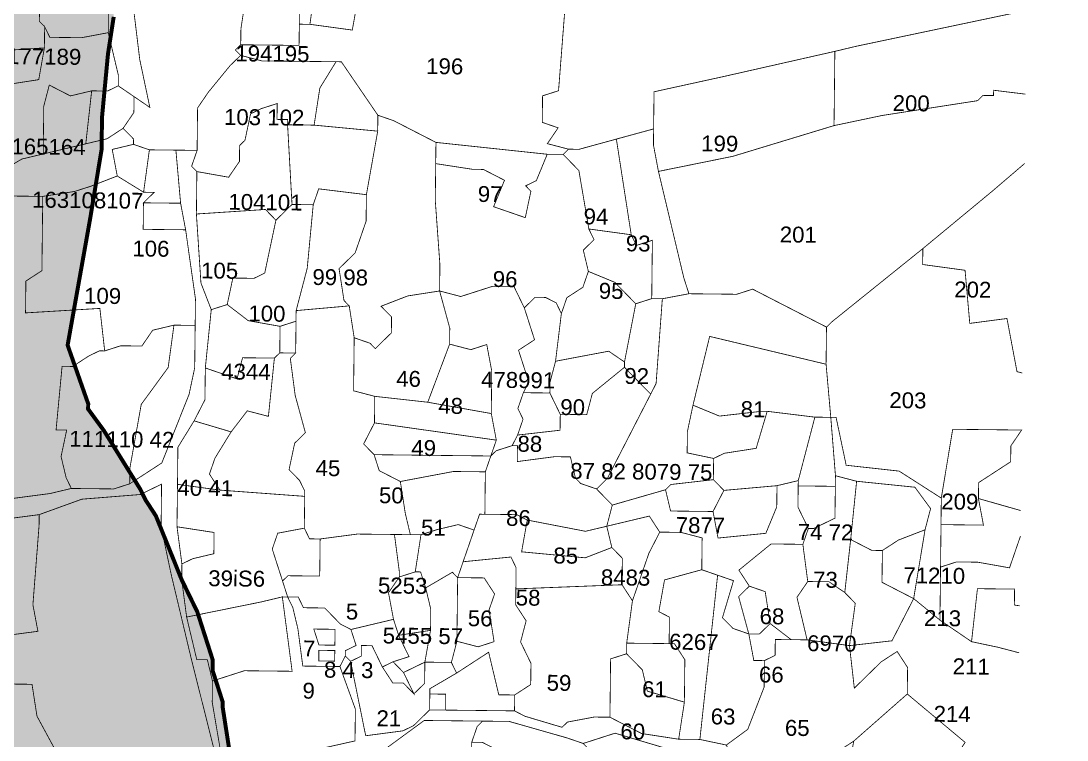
# Model space of a CAD drawing. Header units: metres. Extents: x 267733 to 276043, y 2074500 to 2088484.
# Drawn here: x 275245 to 276034, y 2076730 to 2077273 of the extents above; entities that cross this region are included whole.
import ezdxf

# ---------------------------------------------------------------- set-up
doc = ezdxf.new("R2010")
doc.units = ezdxf.units.M
for name, color, linetype in [('500M CRZ LINE', 11, 'Continuous'), ('NDZ-500M FROM CRZ', 2, 'Continuous'), ('SURVEY NO.', 7, 'Continuous'), ('SURVEY PLOT BOUNDARY', 35, 'Continuous')]:
    doc.layers.add(name, color=color, linetype=linetype)
doc.styles.add('PDF Arial', font='arial.ttf')

# ---------------------------------------------------------------- blocks, each defined once
blk = doc.blocks.new('TYJ')
at = {"layer": 'NDZ-500M FROM CRZ', "lineweight": 50}
h = blk.add_hatch(dxfattribs=at)
h.set_pattern_fill('CROSS', color=256, scale=3.00031, angle=-0.63627)
h.set_pattern_definition([(359.36373, (256563.63, 2073903.15), (19.262363, 18.839227), [9.525985, -28.577955]), (89.36373, (256568.34, 2073898.334), (-18.839227, 19.262363), [9.525985, -28.577955])])
h.paths.add_polyline_path([(276033.62, 2080048.64), (275917.67, 2080053.92), (275861.67, 2080054.55), (275849.72, 2080058.68), (275837.72, 2080058.81), (275813.76, 2080063.08), (275809.76, 2080063.12), (275785.85, 2080071.39), (275773.9, 2080075.53), (275761.94, 2080079.66), (275750.03, 2080087.79), (275742.08, 2080091.88), (275738.08, 2080091.93), (275686.3, 2080112.51), (275674.35, 2080116.64), (275662.39, 2080120.78), (275602.75, 2080153.45), (275594.79, 2080157.53), (275582.88, 2080165.67), (275578.93, 2080169.71), (275539.2, 2080194.16), (275530.97, 2080174.25), (275530.93, 2080170.25), (275526.84, 2080162.29), (275514.57, 2080138.42), (275514.49, 2080130.42), (275510.44, 2080126.46), (275510.04, 2080090.46), (275505.69, 2080058.5), (275505.37, 2080030.5), (275500.98, 2079994.54), (275500.66, 2079966.53), (275496.53, 2079954.58), (275496.31, 2079934.57), (275492.26, 2079930.62), (275492.09, 2079914.61), (275488, 2079906.66), (275487.91, 2079898.66), (275483.82, 2079890.7), (275479.69, 2079878.74), (275479.6, 2079870.74), (275475.47, 2079858.79), (275471.29, 2079842.83), (275467.2, 2079834.87), (275467.11, 2079826.87), (275458.98, 2079814.96), (275454.89, 2079807), (275454.67, 2079787), (275450.53, 2079775.04), (275446.36, 2079759.08), (275446.22, 2079747.08), (275442.13, 2079739.13), (275442.09, 2079735.13), (275438.04, 2079731.17), (275438, 2079727.17), (275433.96, 2079723.21), (275429.87, 2079715.26), (275429.78, 2079707.25), (275425.78, 2079707.3), (275421.65, 2079695.34), (275417.56, 2079687.39), (275409.47, 2079679.47), (275409.42, 2079675.47), (275405.38, 2079671.52), (275397.29, 2079663.6), (275389.16, 2079651.69), (275385.07, 2079643.74), (275376.98, 2079635.82), (275372.94, 2079631.87), (275364.85, 2079623.96), (275352.71, 2079612.09), (275348.67, 2079608.13), (275300.23, 2079568.66), (275288.1, 2079556.79), (275276.01, 2079548.92), (275267.92, 2079541.01), (275263.92, 2079541.06), (275239.74, 2079525.32), (275231.65, 2079517.41), (275223.61, 2079513.5), (275219.61, 2079513.54), (275215.56, 2079509.58), (275191.48, 2079501.85), (275183.43, 2079497.94), (275179.43, 2079497.98), (275175.39, 2079494.03), (275163.39, 2079494.16), (275155.34, 2079490.25), (275159.21, 2079478.2), (275155.08, 2079466.24), (275137.92, 2079362.41), (275129.75, 2079346.5), (275129.7, 2079342.5), (275129.66, 2079338.5), (275129.57, 2079330.49), (275129.43, 2079318.49), (275129.35, 2079310.49), (275125.26, 2079302.54), (275125.21, 2079298.53), (275125.17, 2079294.53), (275121.03, 2079282.58), (275120.95, 2079274.58), (275116.64, 2079246.62), (275112.5, 2079234.66), (275108.37, 2079222.7), (275104.28, 2079214.75), (275100.1, 2079198.79), (275100.06, 2079194.79), (275095.93, 2079182.83), (275095.88, 2079178.83), (275091.75, 2079166.87), (275091.7, 2079162.87), (275087.53, 2079146.92), (275083.21, 2079118.96), (275074.82, 2079083.04), (275074.59, 2079063.04), (275065.93, 2079003.12), (275065.84, 2078995.12), (275065.79, 2078991.12), (275061.17, 2078935.16), (275061.13, 2078931.15), (275061.08, 2078927.15), (275056.15, 2078843.19), (275056.11, 2078839.19), (275055.84, 2078815.18), (275055.71, 2078803.18), (275055.62, 2078795.18), (275051.13, 2078751.22), (275046.82, 2078723.26), (275046.77, 2078719.26), (275046.68, 2078711.26), (275046.24, 2078671.26), (275046.2, 2078667.26), (275046.06, 2078655.25), (275045.8, 2078631.25), (275049.4, 2078595.2), (275049.35, 2078591.2), (275049.08, 2078567.2), (275049, 2078559.2), (275047.97, 2078467.19), (275051.97, 2078467.14), (275051.49, 2078423.14), (275051.35, 2078411.13), (275051.31, 2078407.13), (275046.6, 2078343.17), (275046.55, 2078339.17), (275042.2, 2078307.21), (275041.8, 2078271.21), (275045.13, 2078211.15), (275044.91, 2078191.15), (275044.78, 2078179.15), (275040.6, 2078163.19), (275040.55, 2078159.19), (275040.42, 2078147.19), (275036.33, 2078139.23), (275037.71, 2077903.16), (275037.67, 2077899.16), (275037.53, 2077887.16), (275041.44, 2077879.11), (275041.4, 2077875.11), (275041.18, 2077855.11), (275037, 2077839.15), (275036.95, 2077835.15), (275036.91, 2077831.15), (275036.33, 2077779.14), (275035.89, 2077739.14), (275035.84, 2077735.14), (275035.09, 2077667.13), (275035, 2077659.13), (275066.95, 2077654.77), (275074.95, 2077654.68), (275078.95, 2077654.64), (275078.91, 2077650.64), (275082.91, 2077650.59), (275086.91, 2077650.55), (275086.86, 2077646.55), (275094.86, 2077646.46), (275094.82, 2077642.46), (275098.78, 2077638.42), (275122.55, 2077618.15), (275126.55, 2077618.1), (275130.42, 2077606.06), (275130.37, 2077602.06), (275130.33, 2077598.06), (275126.33, 2077598.1), (275126.29, 2077594.1), (275126.24, 2077590.1), (275126.2, 2077586.1), (275126.15, 2077582.1), (275121.71, 2077542.14), (275121.62, 2077534.14), (275125.58, 2077530.09), (275125.49, 2077522.09), (275125.31, 2077506.09), (275120.78, 2077458.13), (275120.73, 2077454.13), (275120.51, 2077434.12), (275111.93, 2077382.21), (275111.75, 2077366.2), (275103.31, 2077326.29), (275103.13, 2077310.29), (275098.91, 2077290.33), (275098.87, 2077286.33), (275090.51, 2077254.41), (275086.47, 2077250.46), (275086.42, 2077246.46), (275082.33, 2077238.5), (275078.24, 2077230.54), (275074.16, 2077222.59), (275070.07, 2077214.63), (275057.58, 2077170.76), (275057.53, 2077166.76), (275057.49, 2077162.76), (275053.49, 2077162.8), (275057.4, 2077154.75), (275057.36, 2077150.75), (275057.31, 2077146.75), (275056.91, 2077110.75), (275056.78, 2077098.75), (275056.73, 2077094.75), (275056.69, 2077090.75), (275052.69, 2077090.79), (275048.42, 2077066.83), (275039.94, 2077022.92), (275039.89, 2077018.92), (275035.85, 2077014.96), (275035.8, 2077010.96), (275031.71, 2077003), (275031.67, 2076999), (275027.62, 2076995.05), (275015.14, 2076951.17), (275015.09, 2076947.17), (275011.09, 2076947.22), (275011, 2076939.22), (275014.96, 2076935.17), (275018.91, 2076931.13), (275022.51, 2076895.08), (275026.34, 2076879.03), (275029.89, 2076838.98), (275037.76, 2076826.89), (275041.71, 2076822.85), (275049.62, 2076814.76), (275053.49, 2076802.71), (275057.45, 2076798.67), (275065.27, 2076782.57), (275073.14, 2076770.48), (275081.05, 2076762.39), (275084.91, 2076750.35), (275088.78, 2076738.3), (275096.65, 2076726.21), (275100.51, 2076714.17), (275100.33, 2076698.16), (275104.2, 2076686.12), (275104.11, 2076678.12), (275111.22, 2076598.02), (275111.18, 2076594.02), (275111.05, 2076582.02), (275114.51, 2076533.97), (275110.38, 2076522.01), (275110.33, 2076518.01), (275105.45, 2076438.04), (275105.4, 2076434.04), (275100.65, 2076366.08), (275100.56, 2076358.08), (275096.47, 2076350.12), (275096.43, 2076346.12), (275096.34, 2076338.12), (275096.29, 2076334.12), (275095.89, 2076298.11), (275091.45, 2076258.15), (275091.4, 2076254.15), (275087, 2076218.19), (275086.47, 2076170.19), (275086.2, 2076146.18), (275089.89, 2076118.14), (275089.85, 2076114.14), (275093.49, 2076082.09), (275097.14, 2076050.04), (275104.83, 2076021.95), (275112.38, 2075981.85), (275112.29, 2075973.85), (275116.07, 2075953.8), (275119.76, 2075925.76), (275123.63, 2075913.71), (275127.49, 2075901.66), (275135.05, 2075861.57), (275146.51, 2075813.43), (275154.03, 2075769.34), (275153.98, 2075765.34), (275157.8, 2075749.29), (275161.67, 2075737.24), (275181.22, 2075697.02), (275181.18, 2075693.02), (275196.82, 2075660.84), (275200.74, 2075652.79), (275208.6, 2075640.7), (275212.56, 2075636.65), (275212.51, 2075632.65), (275224.38, 2075620.52), (275232.29, 2075612.43), (275236.2, 2075604.38), (275244.11, 2075596.29), (275251.98, 2075584.2), (275259.89, 2075576.11), (275267.76, 2075564.02), (275275.62, 2075551.93), (275279.49, 2075539.89), (275283.36, 2075527.84), (275287.22, 2075515.8), (275291.09, 2075503.75), (275294.91, 2075487.7), (275294.78, 2075475.7), (275294.64, 2075463.7), (275302.64, 2075463.61), (275302.73, 2075471.61), (275306.78, 2075475.57), (275327.13, 2075507.35), (275339.26, 2075519.22), (275339.31, 2075523.22), (275343.35, 2075527.18), (275347.4, 2075531.13), (275351.44, 2075535.09), (275387.53, 2075542.69), (275391.53, 2075542.64), (275399.57, 2075546.56), (275403.62, 2075550.51), (275411.8, 2075566.42), (275420.19, 2075602.34), (275420.24, 2075606.34), (275428.37, 2075618.25), (275432.59, 2075638.21), (275444.99, 2075674.08), (275445.08, 2075682.08), (275445.13, 2075686.08), (275445.17, 2075690.09), (275445.22, 2075694.09), (275445.26, 2075698.09), (275449.3, 2075702.04), (275449.35, 2075706.04), (275449.39, 2075710.04), (275465.79, 2075745.87), (275469.79, 2075745.83), (275469.84, 2075749.83), (275473.84, 2075749.78), (275473.88, 2075753.78), (275477.88, 2075753.74), (275477.93, 2075757.74), (275481.97, 2075761.69), (275486.01, 2075765.65), (275490.01, 2075765.61), (275490.06, 2075769.61), (275494.1, 2075773.56), (275458.46, 2075805.97), (275454.59, 2075818.01), (275450.68, 2075826.06), (275439.08, 2075862.2), (275439.22, 2075874.2), (275435.26, 2075878.24), (275435.35, 2075886.24), (275431.53, 2075902.29), (275420.15, 2075958.43), (275420.19, 2075962.43), (275416.37, 2075978.48), (275408.86, 2076022.57), (275404.99, 2076034.62), (275405.04, 2076038.62), (275397.53, 2076082.71), (275393.75, 2076102.76), (275393.84, 2076110.76), (275390.02, 2076126.81), (275386.46, 2076166.86), (275386.64, 2076182.86), (275391.22, 2076234.82), (275391.26, 2076238.82), (275391.48, 2076258.82), (275396.04, 2076309.37), (275396.15, 2076318.79), (275396.19, 2076322.79), (275396.33, 2076334.79), (275396.42, 2076342.79), (275400.86, 2076382.75), (275405.13, 2076406.71), (275405.17, 2076410.71), (275405.21, 2076414.71), (275405.7, 2076458.71), (275409.97, 2076482.67), (275410.5, 2076530.68), (275410.55, 2076534.68), (275410.81, 2076558.68), (275410.99, 2076574.68), (275411.44, 2076614.69), (275411.52, 2076622.69), (275407.61, 2076630.74), (275404.19, 2076682.79), (275404.46, 2076706.79), (275396.99, 2076754.88), (275397.04, 2076758.89), (275389.3, 2076782.98), (275389.39, 2076790.98), (275377.79, 2076827.12), (275366.06, 2076851.25), (275346.59, 2076899.48), (275338.73, 2076911.57), (275334.81, 2076919.62), (275307.3, 2076963.93), (275295.48, 2076980.07), (275295.53, 2076984.07), (275280.02, 2077028.25), (275284.28, 2077052.21), (275292.82, 2077100.13), (275297.08, 2077124.09), (275305.66, 2077176), (275305.79, 2077188.01), (275305.93, 2077200.01), (275310.46, 2077247.97), (275314.77, 2077275.93), (275314.95, 2077291.93), (275315.35, 2077327.93), (275315.57, 2077347.94), (275315.75, 2077363.94), (275316.28, 2077411.94), (275320.41, 2077423.9), (275320.95, 2077471.91), (275321.08, 2077483.91), (275321.12, 2077487.91), (275321.26, 2077499.91), (275321.79, 2077547.92), (275321.84, 2077551.92), (275325.83, 2077551.87), (275325.97, 2077563.87), (275326.01, 2077567.88), (275326.06, 2077571.88), (275330.63, 2077623.84), (275330.81, 2077639.84), (275330.9, 2077647.84), (275331.03, 2077659.84), (275335.48, 2077699.8), (275335.74, 2077723.81), (275335.79, 2077727.81), (275335.88, 2077735.81), (275336.28, 2077771.81), (275336.32, 2077775.81), (275336.59, 2077799.82), (275336.72, 2077811.82), (275337.12, 2077847.82), (275337.39, 2077871.82), (275337.52, 2077883.83), (275337.57, 2077887.83), (275337.97, 2077923.83), (275338.23, 2077947.83), (275334.81, 2077999.88), (275335.08, 2078023.89), (275335.61, 2078071.89), (275335.92, 2078099.9), (275336.05, 2078111.9), (275340.45, 2078147.86), (275340.68, 2078167.86), (275340.72, 2078171.86), (275341.3, 2078223.87), (275341.56, 2078247.87), (275342.14, 2078299.88), (275342.32, 2078315.88), (275342.41, 2078323.88), (275346.94, 2078371.84), (275347.12, 2078387.84), (275347.16, 2078391.85), (275347.21, 2078395.85), (275347.79, 2078447.85), (275347.96, 2078463.85), (275348.01, 2078467.85), (275348.05, 2078471.86), (275348.63, 2078523.86), (275348.9, 2078547.86), (275349.03, 2078559.87), (275349.47, 2078599.87), (275345.65, 2078615.92), (275345.74, 2078623.92), (275345.83, 2078631.92), (275345.87, 2078635.92), (275346.27, 2078671.92), (275346.54, 2078695.93), (275346.67, 2078707.93), (275346.72, 2078711.93), (275351.12, 2078747.89), (275351.34, 2078767.89), (275351.38, 2078771.89), (275351.52, 2078783.89), (275352.1, 2078835.9), (275356.23, 2078847.86), (275356.76, 2078895.86), (275356.9, 2078907.87), (275356.98, 2078915.87), (275361.07, 2078923.82), (275361.25, 2078939.82), (275365.65, 2078975.79), (275365.87, 2078995.79), (275374.45, 2079047.71), (275378.72, 2079071.66), (275378.8, 2079079.66), (275383.25, 2079091.17), (275391.34, 2079127.54), (275395.52, 2079143.5), (275399.69, 2079159.45), (275412.18, 2079203.32), (275412.23, 2079207.33), (275416.31, 2079215.28), (275416.49, 2079231.28), (275424.94, 2079271.2), (275424.98, 2079275.2), (275425.02, 2079279.2), (275429.11, 2079287.16), (275429.16, 2079291.16), (275433.16, 2079291.11), (275437.2, 2079295.07), (275441.25, 2079299.03), (275481.6, 2079330.59), (275489.64, 2079334.5), (275489.69, 2079338.5), (275501.78, 2079346.37), (275534.09, 2079374.01), (275546.18, 2079381.88), (275550.22, 2079385.84), (275558.31, 2079393.75), (275598.75, 2079433.31), (275598.8, 2079437.31), (275602.8, 2079437.27), (275610.93, 2079449.18), (275635.24, 2079476.92), (275647.42, 2079492.79), (275651.51, 2079500.74), (275655.59, 2079508.7), (275675.95, 2079540.48), (275679.99, 2079544.44), (275688.13, 2079556.35), (275694.8, 2079569.35), (275708.66, 2079604.13), (275716.79, 2079616.05), (275716.88, 2079624.05), (275720.92, 2079628), (275720.97, 2079632), (275725.06, 2079639.96), (275737.55, 2079683.83), (275741.68, 2079695.79), (275745.86, 2079711.75), (275754.26, 2079747.66), (275758.48, 2079767.62), (275762.48, 2079767.58), (275810.39, 2079759.04), (275838.34, 2079754.73), (275842.34, 2079754.69), (275854.34, 2079754.55), (275894.3, 2079750.11), (275910.3, 2079749.93), (275926.3, 2079749.75), (275986.29, 2079749.09), (276002.29, 2079748.91)])
at = {"layer": '500M CRZ LINE', "lineweight": 0, "const_width": 3}
blk.add_lwpolyline([(275314.77, 2077275.93), (275310.46, 2077247.97), (275305.93, 2077200.01), (275305.79, 2077188.01), (275305.66, 2077176), (275297.08, 2077124.09), (275292.82, 2077100.13), (275284.28, 2077052.21), (275280.02, 2077028.25), (275295.53, 2076984.07), (275295.48, 2076980.07), (275307.3, 2076963.93), (275334.81, 2076919.62), (275338.73, 2076911.57), (275346.59, 2076899.48), (275366.06, 2076851.25), (275377.79, 2076827.12), (275389.39, 2076790.98), (275389.3, 2076782.98), (275397.04, 2076758.89), (275396.99, 2076754.88), (275404.46, 2076706.79)], dxfattribs=at)
at = {"layer": 'SURVEY PLOT BOUNDARY', "lineweight": 0, "const_width": 0.6}
for points in [[(275956.75, 2076728.66), (275913.15, 2076765.16), (275913.37, 2076785.16), (275905.51, 2076797.25), (275893.42, 2076789.38), (275873.2, 2076769.6), (275869.55, 2076801.65), (275901.6, 2076805.29), (275917.95, 2076837.12), (275937.77, 2076820.9), (275961.59, 2076804.63), (275981.55, 2076800.41), (275997.5, 2076796.23), (275981.55, 2076800.41), (275961.59, 2076804.63), (275966.04, 2076844.59), (275994.04, 2076844.28), (275993.9, 2076832.28), (275997.9, 2076831.66), (275993.9, 2076832.28), (275994.04, 2076844.28), (275966.04, 2076844.59), (275961.59, 2076804.63), (275937.77, 2076820.9), (275938.22, 2076860.9), (275950.26, 2076864.77), (275966.26, 2076864.59), (275990.22, 2076860.32), (275998.48, 2076884.24), (275990.22, 2076860.32), (275966.26, 2076864.59), (275950.26, 2076864.77), (275938.22, 2076860.9), (275938.57, 2076892.91), (275970.57, 2076892.55), (275966.79, 2076912.6), (275998.7, 2076903.51), (275966.79, 2076912.6), (275966.93, 2076924.6), (275991.1, 2076940.33), (275991.24, 2076952.34), (275999.37, 2076964.25), (275947.37, 2076964.83), (275938.79, 2076912.91), (275907.02, 2076933.27), (275867.06, 2076937.71), (275859.46, 2076973.8), (275855.46, 2076973.85), (275851.91, 2077013.9), (275852.22, 2077041.9), (275856.26, 2077045.86), (275924.88, 2077101.11), (275924.75, 2077089.11), (275956.7, 2077084.75), (275960.26, 2077044.7), (275988.3, 2077048.39), (275995.86, 2077008.3), (275999.85, 2077007.25), (275995.86, 2077008.3), (275988.3, 2077048.39), (275960.26, 2077044.7), (275956.7, 2077084.75), (275924.75, 2077089.11), (275924.88, 2077101.11), (275977.37, 2077144.54), (276001.6, 2077165.27), (275977.37, 2077144.54), (275924.88, 2077101.11), (275856.26, 2077045.86), (275852.22, 2077041.9), (275796.53, 2077070.53), (275784.49, 2077066.66), (275748.49, 2077067.06), (275744.62, 2077079.11), (275725.51, 2077159.34), (275781.64, 2077170.72), (275857.91, 2077193.88), (275894, 2077201.48), (275966.13, 2077212.68), (275970.17, 2077216.64), (275978.17, 2077216.55), (275978.21, 2077220.55), (276002.18, 2077217.61), (275978.21, 2077220.55), (275978.17, 2077216.55), (275970.17, 2077216.64), (275966.13, 2077212.68), (275894, 2077201.48), (275857.91, 2077193.88), (275858.53, 2077249.88), (275874.57, 2077253.71), (276002.88, 2077280.73), (275874.57, 2077253.71), (275858.53, 2077249.88), (275774.31, 2077230.81), (275722.18, 2077219.39), (275721.87, 2077191.39), (275693.78, 2077183.7), (275665.69, 2077176.01), (275657.69, 2077176.1), (275641.74, 2077180.27), (275649.87, 2077192.19), (275637.91, 2077196.32), (275638.14, 2077216.32), (275650.18, 2077220.19), (275654.85, 2077280.15)], [(275467.08, 2077302.24), (275462.72, 2077270.28), (275454.72, 2077270.37), (275454.81, 2077278.37)], [(275654.85, 2077280.15), (275650.18, 2077220.19), (275638.14, 2077216.32), (275637.91, 2077196.32), (275649.87, 2077192.19), (275641.74, 2077180.27), (275657.69, 2077176.1), (275653.65, 2077172.14), (275641.65, 2077172.27), (275557.74, 2077181.21), (275525.92, 2077197.56), (275513.96, 2077201.7), (275486.41, 2077242.01), (275482.41, 2077242.06), (275426.41, 2077242.68), (275410.46, 2077246.86), (275406.5, 2077250.9), (275410.54, 2077254.86), (275454.54, 2077254.37), (275454.72, 2077270.37), (275462.72, 2077270.28), (275494.67, 2077265.93), (275498.94, 2077289.89)], [(275210.15, 2077221.08), (275258.24, 2077228.54), (275262.5, 2077252.5), (275262.68, 2077268.5), (275266.59, 2077260.46), (275290.59, 2077260.19), (275310.64, 2077263.97), (275318.28, 2077231.88), (275318.19, 2077223.88), (275310.15, 2077219.96), (275298.15, 2077220.1), (275282.1, 2077216.28), (275266.19, 2077224.45), (275262.02, 2077208.5), (275261.62, 2077172.49), (275245.57, 2077168.67), (275225.44, 2077156.89)], [(275496.72, 2076729.77), (275496.99, 2076753.77), (275485.34, 2076785.91), (275489.43, 2076793.87), (275493.39, 2076789.82), (275504.77, 2076733.68), (275532.81, 2076737.37), (275540.85, 2076741.28), (275552.99, 2076753.15), (275564.99, 2076753.02), (275596.98, 2076752.66), (275616.98, 2076752.44), (275624.94, 2076748.35), (275652.85, 2076740.04), (275656.89, 2076744), (275676.94, 2076747.77), (275688.94, 2076747.64), (275712.8, 2076735.37), (275740.76, 2076731.06), (275756.76, 2076730.88), (275776.71, 2076726.66)], [(275776.53, 2076710.66), (275692.8, 2076735.6), (275668.72, 2076727.86), (275656.76, 2076731.99), (275612.9, 2076744.49), (275592.9, 2076744.71), (275548.9, 2076745.2), (275516.63, 2076721.55)], [(275238.73, 2076912.68), (275266.77, 2076916.37), (275282.82, 2076920.19), (275314.82, 2076919.84), (275326.86, 2076923.71), (275351.04, 2076939.44), (275371.61, 2076991.23), (275375.84, 2077011.18), (275376.19, 2077043.19), (275376.41, 2077063.19), (275368.99, 2077115.29), (275365.21, 2077135.33), (275361.66, 2077175.38), (275377.66, 2077175.2), (275373.52, 2077163.25), (275377.48, 2077159.2), (275377.12, 2077127.2), (275380.55, 2077075.15), (275388.32, 2077055.06), (275383.84, 2077011.09), (275383.57, 2076987.09), (275375.39, 2076971.18), (275363.17, 2076951.31), (275362.86, 2076923.31), (275362.5, 2076891.3), (275366.19, 2076863.25), (275366.06, 2076851.25), (275369.75, 2076823.2), (275377.39, 2076791.11), (275385.39, 2076791.02), (275389.21, 2076774.98), (275389.04, 2076758.97), (275396.55, 2076714.88)], [(275233.26, 2077140.8), (275261.26, 2077140.49), (275260.64, 2077084.48), (275248.55, 2077076.61), (275248.42, 2077064.61), (275248.28, 2077052.61), (275304.33, 2077055.99), (275307.97, 2077023.94), (275303.97, 2077023.98), (275295.93, 2077020.07), (275283.84, 2077012.21), (275275.84, 2077012.29), (275271.31, 2076964.33), (275279.31, 2076964.24), (275275.08, 2076944.29), (275278.91, 2076928.24), (275282.82, 2076920.19), (275266.77, 2076916.37), (275238.73, 2076912.68)], [(275244.29, 2076692.56), (275284.37, 2076700.12), (275332.42, 2076703.59), (275344.5, 2076711.46), (275380.55, 2076715.06), (275392.55, 2076714.92), (275373.39, 2076791.16), (275358.1, 2076855.34), (275350.5, 2076891.43), (275350.86, 2076923.44), (275334.77, 2076915.62), (275290.73, 2076912.1), (275258.6, 2076900.46), (275230.55, 2076896.77)], [(275233.17, 2076772.71), (275253.17, 2076772.49), (275256.91, 2076748.44), (275276.51, 2076712.21), (275284.37, 2076700.12), (275244.29, 2076692.56)]]:
    blk.add_lwpolyline(points, dxfattribs=at)
for points in [[(275334.41, 2077243.7), (275342.01, 2077207.61), (275330.1, 2077215.74), (275318.19, 2077223.88), (275318.28, 2077231.88), (275310.64, 2077263.97), (275310.81, 2077279.97), (275310.9, 2077287.97), (275311.04, 2077299.97), (275307.48, 2077340.02), (275303.57, 2077348.07), (275291.88, 2077376.21), (275284.01, 2077388.3), (275276.55, 2077436.39), (275265.04, 2077480.53), (275273.04, 2077480.44), (275280.9, 2077468.35), (275280.77, 2077456.35), (275284.5, 2077432.3), (275288.33, 2077416.26), (275288.28, 2077412.26), (275296.1, 2077396.16), (275311.79, 2077367.98), (275327.08, 2077303.8)], [(275263.48, 2077340.51), (275263.26, 2077320.51), (275263.08, 2077304.51), (275311.04, 2077299.97), (275310.9, 2077287.97), (275310.81, 2077279.97), (275310.64, 2077263.97), (275290.59, 2077260.19), (275266.59, 2077260.46), (275262.68, 2077268.5), (275258.73, 2077272.55), (275258.9, 2077288.55), (275226.91, 2077288.91), (275231.62, 2077352.87), (275263.62, 2077352.51)], [(275399.08, 2077303), (275414.99, 2077294.82), (275410.68, 2077266.86), (275410.54, 2077254.86), (275406.5, 2077250.9), (275410.46, 2077246.86), (275402.37, 2077238.95), (275386.15, 2077219.12), (275378.01, 2077207.21), (275377.66, 2077175.2), (275361.66, 2077175.38), (275341.66, 2077175.6), (275329.7, 2077179.74), (275329.75, 2077183.74), (275321.84, 2077191.83), (275329.97, 2077203.74), (275330.1, 2077215.74), (275342.01, 2077207.61), (275334.41, 2077243.7), (275327.08, 2077303.8), (275367.21, 2077315.35)], [(275498.94, 2077289.89), (275494.67, 2077265.93), (275462.72, 2077270.28), (275467.08, 2077302.24), (275467.25, 2077318.24), (275503.16, 2077309.84)], [(275262.68, 2077268.5), (275262.5, 2077252.5), (275210.46, 2077249.08), (275186.6, 2077261.35), (275190.73, 2077273.3), (275190.91, 2077289.31), (275226.91, 2077288.91), (275258.9, 2077288.55), (275258.73, 2077272.55)], [(275454.72, 2077270.37), (275454.54, 2077254.37), (275410.54, 2077254.86), (275410.68, 2077266.86), (275414.99, 2077294.82), (275446.85, 2077282.46), (275454.81, 2077278.37)], [(275210.15, 2077221.08), (275210.2, 2077225.08), (275210.46, 2077249.08), (275262.5, 2077252.5), (275258.24, 2077228.54)], [(275781.64, 2077170.72), (275725.51, 2077159.34), (275721.73, 2077179.38), (275721.87, 2077191.39), (275722.18, 2077219.39), (275774.31, 2077230.81), (275858.53, 2077249.88), (275857.91, 2077193.88)], [(275482.41, 2077242.06), (275470.19, 2077222.19), (275465.88, 2077194.23), (275445.88, 2077194.45), (275445.92, 2077198.45), (275437.92, 2077198.54), (275438.05, 2077210.54), (275426.01, 2077206.67), (275417.97, 2077202.76), (275413.74, 2077182.81), (275409.7, 2077178.85), (275409.57, 2077166.85), (275401.43, 2077154.94), (275377.48, 2077159.2), (275373.52, 2077163.25), (275377.66, 2077175.2), (275378.01, 2077207.21), (275386.15, 2077219.12), (275402.37, 2077238.95), (275410.46, 2077246.86), (275426.41, 2077242.68)], [(275513.96, 2077201.7), (275513.83, 2077189.7), (275465.88, 2077194.23), (275470.19, 2077222.19), (275482.41, 2077242.06), (275486.41, 2077242.01)], [(275298.15, 2077220.1), (275293.7, 2077180.14), (275261.62, 2077172.49), (275262.02, 2077208.5), (275266.19, 2077224.45), (275282.1, 2077216.28)], [(275330.1, 2077215.74), (275329.97, 2077203.74), (275321.84, 2077191.83), (275309.75, 2077183.96), (275293.7, 2077180.14), (275298.15, 2077220.1), (275310.15, 2077219.96), (275318.19, 2077223.88)], [(275445.88, 2077194.45), (275449.21, 2077134.4), (275437.08, 2077122.53), (275429.17, 2077130.62), (275377.12, 2077127.2), (275377.48, 2077159.2), (275401.43, 2077154.94), (275409.57, 2077166.85), (275409.7, 2077178.85), (275413.74, 2077182.81), (275417.97, 2077202.76), (275426.01, 2077206.67), (275438.05, 2077210.54), (275437.92, 2077198.54), (275445.92, 2077198.45)], [(275557.74, 2077181.21), (275557.56, 2077165.2), (275557.25, 2077137.2), (275560.72, 2077089.15), (275560.5, 2077069.15), (275536.45, 2077065.41), (275516.36, 2077057.63), (275524.27, 2077049.54), (275524.14, 2077037.54), (275512.01, 2077025.68), (275508.05, 2077029.72), (275496.1, 2077033.85), (275492.36, 2077057.9), (275488.41, 2077061.95), (275484.68, 2077085.99), (275496.81, 2077097.86), (275505.08, 2077121.78), (275505.3, 2077141.78), (275513.83, 2077189.7), (275513.96, 2077201.7), (275525.92, 2077197.56)], [(275465.88, 2077194.23), (275513.83, 2077189.7), (275505.3, 2077141.78), (275469.34, 2077146.18), (275465.21, 2077134.22), (275449.21, 2077134.4), (275445.88, 2077194.45)], [(275329.7, 2077179.74), (275313.66, 2077175.91), (275317.44, 2077155.87), (275297.35, 2077148.09), (275285.3, 2077144.22), (275261.26, 2077140.49), (275233.26, 2077140.8), (275221.4, 2077152.93), (275225.44, 2077156.89), (275245.57, 2077168.67), (275261.62, 2077172.49), (275293.7, 2077180.14), (275309.75, 2077183.96), (275321.84, 2077191.83), (275329.75, 2077183.74)], [(275725.51, 2077159.34), (275744.62, 2077079.11), (275748.49, 2077067.06), (275728.45, 2077063.28), (275720.45, 2077063.37), (275720.93, 2077107.38), (275708.89, 2077103.51), (275704.98, 2077111.55), (275693.78, 2077183.7), (275721.87, 2077191.39), (275721.73, 2077179.38)], [(275341.66, 2077175.6), (275337.3, 2077143.64), (275317.44, 2077155.87), (275313.66, 2077175.91), (275329.7, 2077179.74)], [(275641.65, 2077172.27), (275633.43, 2077152.36), (275625.38, 2077148.45), (275629.34, 2077144.4), (275625.12, 2077124.44), (275601.21, 2077132.71), (275609.43, 2077152.63), (275593.52, 2077160.8), (275585.52, 2077160.89), (275557.56, 2077165.2), (275557.74, 2077181.21)], [(275693.78, 2077183.7), (275704.98, 2077111.55), (275673.03, 2077115.91), (275665.51, 2077160), (275653.65, 2077172.14), (275657.69, 2077176.1), (275665.69, 2077176.01)], [(275361.66, 2077175.38), (275365.21, 2077135.33), (275337.21, 2077135.64), (275345.3, 2077143.56), (275337.3, 2077143.64), (275341.66, 2077175.6)], [(275653.65, 2077172.14), (275665.51, 2077160), (275673.03, 2077115.91), (275676.94, 2077107.86), (275668.85, 2077099.95), (275672.67, 2077083.91), (275668.54, 2077071.95), (275656.45, 2077064.08), (275652.31, 2077052.12), (275648.4, 2077060.17), (275640.45, 2077064.26), (275632.45, 2077064.35), (275624.36, 2077056.44), (275616.54, 2077072.53), (275600.54, 2077072.7), (275576.45, 2077064.97), (275560.5, 2077069.15), (275560.72, 2077089.15), (275557.25, 2077137.2), (275557.56, 2077165.2), (275585.52, 2077160.89), (275593.52, 2077160.8), (275609.43, 2077152.63), (275601.21, 2077132.71), (275625.12, 2077124.44), (275629.34, 2077144.4), (275625.38, 2077148.45), (275633.43, 2077152.36), (275641.65, 2077172.27)], [(275337.3, 2077143.64), (275345.3, 2077143.56), (275337.21, 2077135.64), (275336.99, 2077115.64), (275368.99, 2077115.29), (275376.41, 2077063.19), (275376.19, 2077043.19), (275360.19, 2077043.37), (275344.15, 2077039.54), (275336.01, 2077027.63), (275320.01, 2077027.81), (275307.97, 2077023.94), (275304.33, 2077055.99), (275248.28, 2077052.61), (275248.42, 2077064.61), (275248.55, 2077076.61), (275260.64, 2077084.48), (275261.26, 2077140.49), (275285.3, 2077144.22), (275297.35, 2077148.09), (275317.44, 2077155.87)], [(275505.3, 2077141.78), (275505.08, 2077121.78), (275496.81, 2077097.86), (275484.68, 2077085.99), (275488.41, 2077061.95), (275492.36, 2077057.9), (275452.32, 2077054.35), (275460.68, 2077086.26), (275465.21, 2077134.22), (275469.34, 2077146.18)], [(275365.21, 2077135.33), (275368.99, 2077115.29), (275336.99, 2077115.64), (275337.21, 2077135.64)], [(275437.08, 2077122.53), (275428.63, 2077082.62), (275420.59, 2077078.7), (275404.59, 2077078.88), (275400.37, 2077058.92), (275388.32, 2077055.06), (275380.55, 2077075.15), (275377.12, 2077127.2), (275429.17, 2077130.62)], [(275452.32, 2077054.35), (275452.23, 2077046.34), (275440.19, 2077042.48), (275416.23, 2077046.74), (275400.37, 2077058.92), (275404.59, 2077078.88), (275420.59, 2077078.7), (275428.63, 2077082.62), (275437.08, 2077122.53), (275449.21, 2077134.4), (275465.21, 2077134.22), (275460.68, 2077086.26)], [(275704.98, 2077111.55), (275708.89, 2077103.51), (275720.93, 2077107.38), (275720.45, 2077063.37), (275708.4, 2077059.5), (275692.58, 2077075.68), (275672.67, 2077083.91), (275668.85, 2077099.95), (275676.94, 2077107.86), (275673.03, 2077115.91)], [(275708.4, 2077059.5), (275699.91, 2077015.59), (275688, 2077023.72), (275647.92, 2077016.16), (275652.31, 2077052.12), (275656.45, 2077064.08), (275668.54, 2077071.95), (275672.67, 2077083.91), (275692.58, 2077075.68)], [(275568.05, 2077029.05), (275551.56, 2076985.23), (275511.61, 2076989.67), (275495.65, 2076993.85), (275495.96, 2077021.85), (275496.1, 2077033.85), (275508.05, 2077029.72), (275512.01, 2077025.68), (275524.14, 2077037.54), (275524.27, 2077049.54), (275516.36, 2077057.63), (275536.45, 2077065.41), (275560.5, 2077069.15), (275568.18, 2077041.06)], [(275624.36, 2077056.44), (275632.09, 2077032.34), (275620, 2077024.48), (275627.74, 2077000.38), (275623.65, 2076992.43), (275619.52, 2076980.47), (275623.43, 2076972.42), (275619.29, 2076960.47), (275615.21, 2076952.51), (275603.16, 2076948.64), (275599.12, 2076944.69), (275603.25, 2076956.64), (275599.47, 2076976.69), (275599.83, 2077008.7), (275596.05, 2077028.74), (275584.01, 2077024.88), (275568.05, 2077029.05), (275568.18, 2077041.06), (275560.5, 2077069.15), (275576.45, 2077064.97), (275600.54, 2077072.7), (275616.54, 2077072.53)], [(275852.22, 2077041.9), (275851.91, 2077013.9), (275764.13, 2077034.88), (275751.56, 2076983), (275747.33, 2076963.05), (275747.16, 2076947.04), (275767.11, 2076942.82), (275766.93, 2076926.82), (275734.89, 2076923.18), (275730.85, 2076919.22), (275690.71, 2076907.66), (275678.85, 2076919.8), (275686.94, 2076927.71), (275715.56, 2076983.4), (275719.65, 2076991.36), (275723.73, 2076999.32), (275728.45, 2077063.28), (275748.49, 2077067.06), (275784.49, 2077066.66), (275796.53, 2077070.53)], [(275440.19, 2077042.48), (275439.97, 2077022.47), (275435.92, 2077018.52), (275411.92, 2077018.78), (275407.75, 2077002.83), (275383.84, 2077011.09), (275388.32, 2077055.06), (275400.37, 2077058.92), (275416.23, 2077046.74)], [(275652.31, 2077052.12), (275647.92, 2077016.16), (275643.74, 2077000.21), (275643.65, 2076992.21), (275623.65, 2076992.43), (275627.74, 2077000.38), (275620, 2077024.48), (275632.09, 2077032.34), (275624.36, 2077056.44), (275632.45, 2077064.35), (275640.45, 2077064.26), (275648.4, 2077060.17)], [(275719.65, 2076991.36), (275699.87, 2077011.59), (275699.91, 2077015.59), (275708.4, 2077059.5), (275720.45, 2077063.37), (275728.45, 2077063.28), (275723.73, 2076999.32)], [(275496.1, 2077033.85), (275495.96, 2077021.85), (275495.65, 2076993.85), (275511.61, 2076989.67), (275511.39, 2076969.67), (275503.21, 2076953.75), (275511.12, 2076945.67), (275514.99, 2076933.62), (275530.9, 2076925.44), (275534.63, 2076901.39), (275538.45, 2076885.35), (275526.45, 2076885.48), (275498.45, 2076885.79), (275470.41, 2076882.1), (275462.41, 2076882.19), (275458.5, 2076890.24), (275458.77, 2076914.24), (275458.81, 2076918.24), (275454.9, 2076926.28), (275446.99, 2076934.37), (275451.21, 2076954.33), (275459.3, 2076962.24), (275451.61, 2076990.34), (275447.92, 2077018.38), (275451.97, 2077022.34), (275452.23, 2077046.34), (275452.32, 2077054.35), (275492.36, 2077057.9)], [(275326.86, 2076923.71), (275314.82, 2076919.84), (275282.82, 2076920.19), (275278.91, 2076928.24), (275275.08, 2076944.29), (275279.31, 2076964.24), (275271.31, 2076964.33), (275275.84, 2077012.29), (275283.84, 2077012.21), (275295.93, 2077020.07), (275303.97, 2077023.98), (275307.97, 2077023.94), (275320.01, 2077027.81), (275336.01, 2077027.63), (275344.15, 2077039.54), (275360.19, 2077043.37), (275355.84, 2077011.41), (275335.53, 2076983.62), (275326.99, 2076935.71)], [(275326.86, 2076923.71), (275326.99, 2076935.71), (275335.53, 2076983.62), (275355.84, 2077011.41), (275360.19, 2077043.37), (275376.19, 2077043.19), (275375.84, 2077011.18), (275371.61, 2076991.23), (275351.04, 2076939.44)], [(275451.97, 2077022.34), (275439.97, 2077022.47), (275440.19, 2077042.48), (275452.23, 2077046.34)], [(275851.91, 2077013.9), (275855.46, 2076973.85), (275843.46, 2076973.98), (275807.51, 2076978.38), (275803.51, 2076978.43), (275771.47, 2076974.78), (275751.56, 2076983), (275764.13, 2077034.88)], [(275599.47, 2076976.69), (275551.56, 2076985.23), (275568.05, 2077029.05), (275584.01, 2077024.88), (275596.05, 2077028.74), (275599.83, 2077008.7)], [(275451.97, 2077022.34), (275447.92, 2077018.38), (275451.61, 2076990.34), (275459.3, 2076962.24), (275451.21, 2076954.33), (275446.99, 2076934.37), (275454.9, 2076926.28), (275458.81, 2076918.24), (275458.77, 2076914.24), (275394.81, 2076918.95), (275386.95, 2076931.04), (275391.08, 2076943), (275403.3, 2076962.87), (275415.48, 2076978.74), (275431.43, 2076974.56), (275435.92, 2077018.52), (275439.97, 2077022.47)], [(275699.91, 2077015.59), (275699.87, 2077011.59), (275675.65, 2076991.85), (275671.47, 2076975.89), (275651.47, 2076976.11), (275643.65, 2076992.21), (275643.74, 2077000.21), (275647.92, 2077016.16), (275688, 2077023.72)], [(275435.92, 2077018.52), (275431.43, 2076974.56), (275415.48, 2076978.74), (275403.3, 2076962.87), (275375.39, 2076971.18), (275383.57, 2076987.09), (275383.84, 2077011.09), (275407.75, 2077002.83), (275411.92, 2077018.78)], [(275719.65, 2076991.36), (275715.56, 2076983.4), (275686.94, 2076927.71), (275678.85, 2076919.8), (275666.89, 2076923.93), (275662.94, 2076927.98), (275659.12, 2076944.02), (275647.12, 2076944.15), (275619.07, 2076940.47), (275619.21, 2076952.47), (275615.21, 2076952.51), (275619.29, 2076960.47), (275651.34, 2076964.11), (275651.47, 2076976.11), (275671.47, 2076975.89), (275675.65, 2076991.85), (275699.87, 2077011.59)], [(275551.56, 2076985.23), (275599.47, 2076976.69), (275603.25, 2076956.64), (275511.39, 2076969.67), (275511.61, 2076989.67)], [(275643.65, 2076992.21), (275651.47, 2076976.11), (275651.34, 2076964.11), (275619.29, 2076960.47), (275623.43, 2076972.42), (275619.52, 2076980.47), (275623.65, 2076992.43)], [(275803.51, 2076978.43), (275807.51, 2076978.38), (275799.2, 2076950.47), (275775.16, 2076946.73), (275767.11, 2076942.82), (275747.16, 2076947.04), (275747.33, 2076963.05), (275751.56, 2076983), (275771.47, 2076974.78)], [(275843.46, 2076973.98), (275830.93, 2076926.11), (275814.89, 2076922.29), (275774.84, 2076918.73), (275766.93, 2076926.82), (275767.11, 2076942.82), (275775.16, 2076946.73), (275799.2, 2076950.47), (275807.51, 2076978.38)], [(275855.46, 2076973.85), (275858.98, 2076929.8), (275858.89, 2076921.8), (275830.89, 2076922.11), (275830.93, 2076926.11), (275843.46, 2076973.98)], [(275938.79, 2076912.91), (275938.57, 2076892.91), (275938.22, 2076860.9), (275937.77, 2076820.9), (275917.95, 2076837.12), (275926.53, 2076889.04), (275930.71, 2076905), (275918.88, 2076921.13), (275874.93, 2076925.62), (275858.98, 2076929.8), (275855.46, 2076973.85), (275859.46, 2076973.8), (275867.06, 2076937.71), (275907.02, 2076933.27)], [(275403.3, 2076962.87), (275391.08, 2076943), (275386.95, 2076931.04), (275394.81, 2076918.95), (275362.86, 2076923.31), (275363.17, 2076951.31), (275375.39, 2076971.18)], [(275603.25, 2076956.64), (275599.12, 2076944.69), (275575.12, 2076944.95), (275511.12, 2076945.67), (275503.21, 2076953.75), (275511.39, 2076969.67)], [(275999.37, 2076964.25), (275991.24, 2076952.34), (275991.1, 2076940.33), (275966.93, 2076924.6), (275966.79, 2076912.6), (275970.57, 2076892.55), (275938.57, 2076892.91), (275938.79, 2076912.91), (275947.37, 2076964.83)], [(275619.21, 2076952.47), (275619.07, 2076940.47), (275647.12, 2076944.15), (275659.12, 2076944.02), (275662.94, 2076927.98), (275666.89, 2076923.93), (275678.85, 2076919.8), (275690.71, 2076907.66), (275686.54, 2076891.7), (275670.49, 2076887.88), (275626.58, 2076896.37), (275618.63, 2076900.46), (275594.63, 2076900.73), (275594.9, 2076924.73), (275594.98, 2076932.73), (275599.12, 2076944.69), (275603.16, 2076948.64), (275615.21, 2076952.51)], [(275599.12, 2076944.69), (275594.98, 2076932.73), (275570.98, 2076933), (275530.9, 2076925.44), (275514.99, 2076933.62), (275511.12, 2076945.67), (275575.12, 2076944.95)], [(275594.98, 2076932.73), (275594.9, 2076924.73), (275594.63, 2076900.73), (275590.63, 2076900.77), (275586.5, 2076888.81), (275574.54, 2076892.95), (275558.5, 2076889.13), (275546.45, 2076885.26), (275538.45, 2076885.35), (275534.63, 2076901.39), (275530.9, 2076925.44), (275570.98, 2076933)], [(275830.89, 2076922.11), (275830.71, 2076906.11), (275834.62, 2076898.06), (275838.53, 2076890.02), (275834.4, 2076878.06), (275810.4, 2076878.33), (275786.18, 2076858.59), (275794.04, 2076846.5), (275785.96, 2076838.59), (275793.64, 2076810.49), (275781.69, 2076814.63), (275773.78, 2076822.72), (275782.09, 2076850.63), (275770.13, 2076854.77), (275758.18, 2076858.9), (275758.45, 2076882.9), (275742.49, 2076887.08), (275726.49, 2076887.26), (275718.62, 2076899.35), (275686.54, 2076891.7), (275690.71, 2076907.66), (275730.85, 2076919.22), (275734.67, 2076903.17), (275766.67, 2076902.82), (275770.44, 2076882.77), (275806.49, 2076886.37), (275814.71, 2076906.28), (275814.89, 2076922.29), (275830.93, 2076926.11)], [(275774.84, 2076918.73), (275766.67, 2076902.82), (275734.67, 2076903.17), (275730.85, 2076919.22), (275734.89, 2076923.18), (275766.93, 2076926.82)], [(275874.93, 2076925.62), (275870.44, 2076881.66), (275866, 2076841.7), (275854.09, 2076849.83), (275838.09, 2076850.01), (275834.4, 2076878.06), (275838.53, 2076890.02), (275842.53, 2076889.97), (275858.62, 2076897.8), (275858.89, 2076921.8), (275858.98, 2076929.8)], [(275926.53, 2076889.04), (275906.44, 2076881.26), (275894.35, 2076873.39), (275886.35, 2076873.48), (275878.4, 2076877.57), (275870.44, 2076881.66), (275874.93, 2076925.62), (275918.88, 2076921.13), (275930.71, 2076905)], [(275392.55, 2076714.92), (275380.55, 2076715.06), (275344.5, 2076711.46), (275332.42, 2076703.59), (275284.37, 2076700.12), (275276.51, 2076712.21), (275256.91, 2076748.44), (275253.17, 2076772.49), (275233.17, 2076772.71), (275229.44, 2076796.76), (275229.57, 2076808.76), (275257.62, 2076812.45), (275253.84, 2076832.49), (275258.51, 2076892.46), (275258.6, 2076900.46), (275290.73, 2076912.1), (275334.77, 2076915.62), (275350.86, 2076923.44), (275350.5, 2076891.43), (275358.1, 2076855.34), (275373.39, 2076791.16)], [(275394.81, 2076918.95), (275458.77, 2076914.24), (275458.5, 2076890.24), (275438.46, 2076886.46), (275434.32, 2076874.5), (275442.06, 2076850.41), (275445.92, 2076838.36), (275441.92, 2076838.41), (275425.88, 2076834.58), (275369.75, 2076823.2), (275366.06, 2076851.25), (275366.19, 2076863.25), (275374.24, 2076867.17), (275390.28, 2076870.99), (275390.46, 2076886.99), (275362.5, 2076891.3), (275362.86, 2076923.31)], [(275766.67, 2076902.82), (275774.84, 2076918.73), (275814.89, 2076922.29), (275814.71, 2076906.28), (275806.49, 2076886.37), (275770.44, 2076882.77)], [(275858.89, 2076921.8), (275858.62, 2076897.8), (275842.53, 2076889.97), (275838.53, 2076890.02), (275834.62, 2076898.06), (275830.71, 2076906.11), (275830.89, 2076922.11)], [(275626.58, 2076896.37), (275622.32, 2076872.41), (275670.27, 2076867.88), (275690.36, 2076875.66), (275698.27, 2076867.57), (275698.14, 2076855.57), (275698.05, 2076847.57), (275618.01, 2076844.45), (275618.18, 2076860.46), (275614.27, 2076868.5), (275578.23, 2076864.9), (275586.5, 2076888.81), (275590.63, 2076900.77), (275594.63, 2076900.73), (275618.63, 2076900.46)], [(275229.57, 2076808.76), (275217.57, 2076808.89), (275209.62, 2076812.98), (275141.53, 2076805.73), (275133.71, 2076821.82), (275138.02, 2076849.78), (275134.55, 2076897.83), (275230.55, 2076896.77), (275258.6, 2076900.46), (275258.51, 2076892.46), (275253.84, 2076832.49), (275257.62, 2076812.45)], [(275586.5, 2076888.81), (275578.23, 2076864.9), (275574.1, 2076852.94), (275570.14, 2076856.99), (275550.01, 2076845.21), (275546.14, 2076857.25), (275542.14, 2076857.3), (275546.45, 2076885.26), (275558.5, 2076889.13), (275574.54, 2076892.95)], [(275686.54, 2076891.7), (275690.36, 2076875.66), (275670.27, 2076867.88), (275622.32, 2076872.41), (275626.58, 2076896.37), (275670.49, 2076887.88)], [(275726.49, 2076887.26), (275718.31, 2076871.35), (275705.91, 2076835.48), (275698.05, 2076847.57), (275698.14, 2076855.57), (275698.27, 2076867.57), (275690.36, 2076875.66), (275686.54, 2076891.7), (275718.62, 2076899.35)], [(275366.19, 2076863.25), (275362.5, 2076891.3), (275390.46, 2076886.99), (275390.28, 2076870.99), (275374.24, 2076867.17)], [(275470.41, 2076882.1), (275470.1, 2076854.1), (275446.1, 2076854.36), (275442.06, 2076850.41), (275434.32, 2076874.5), (275438.46, 2076886.46), (275458.5, 2076890.24), (275462.41, 2076882.19)], [(275530.1, 2076853.43), (275521.96, 2076841.52), (275525.74, 2076821.47), (275493.65, 2076813.83), (275485.7, 2076817.92), (275473.83, 2076830.05), (275457.83, 2076830.23), (275453.92, 2076838.27), (275445.92, 2076838.36), (275442.06, 2076850.41), (275446.1, 2076854.36), (275470.1, 2076854.1), (275470.41, 2076882.1), (275498.45, 2076885.79), (275526.45, 2076885.48), (275530.14, 2076857.43)], [(275538.45, 2076885.35), (275546.45, 2076885.26), (275542.14, 2076857.3), (275530.1, 2076853.43), (275530.14, 2076857.43), (275526.45, 2076885.48)], [(275758.18, 2076858.9), (275730.09, 2076851.21), (275725.82, 2076827.25), (275733.78, 2076823.16), (275733.56, 2076803.16), (275701.56, 2076803.52), (275705.91, 2076835.48), (275718.31, 2076871.35), (275726.49, 2076887.26), (275742.49, 2076887.08), (275758.45, 2076882.9)], [(275917.95, 2076837.12), (275894.09, 2076849.39), (275894.35, 2076873.39), (275906.44, 2076881.26), (275926.53, 2076889.04)], [(275834.4, 2076878.06), (275838.09, 2076850.01), (275829.95, 2076838.1), (275837.6, 2076806.01), (275825.6, 2076806.14), (275809.73, 2076818.32), (275806, 2076842.37), (275794.04, 2076846.5), (275786.18, 2076858.59), (275810.4, 2076878.33)], [(275894.35, 2076873.39), (275894.09, 2076849.39), (275917.95, 2076837.12), (275901.6, 2076805.29), (275869.55, 2076801.65), (275873.91, 2076833.61), (275866, 2076841.7), (275870.44, 2076881.66), (275878.4, 2076877.57), (275886.35, 2076873.48)], [(275618.18, 2076860.46), (275618.01, 2076844.45), (275617.87, 2076832.45), (275625.74, 2076820.36), (275621.56, 2076804.4), (275629.38, 2076788.31), (275629.21, 2076772.31), (275617.12, 2076764.44), (275605.12, 2076764.58), (275597.47, 2076796.67), (275573.3, 2076780.93), (275569.39, 2076788.98), (275573.56, 2076804.94), (275589.52, 2076800.76), (275601.56, 2076804.63), (275597.83, 2076828.67), (275601.96, 2076840.63), (275594.1, 2076852.72), (275574.1, 2076852.94), (275578.23, 2076864.9), (275614.27, 2076868.5)], [(275550.01, 2076845.21), (275553.83, 2076829.16), (275553.65, 2076813.16), (275529.61, 2076809.43), (275525.74, 2076821.47), (275521.96, 2076841.52), (275530.1, 2076853.43), (275542.14, 2076857.3), (275546.14, 2076857.25)], [(275574.1, 2076852.94), (275573.96, 2076840.94), (275573.65, 2076812.94), (275573.56, 2076804.94), (275569.39, 2076788.98), (275549.39, 2076789.2), (275553.65, 2076813.16), (275553.83, 2076829.16), (275550.01, 2076845.21), (275570.14, 2076856.99)], [(275770.13, 2076854.77), (275756.76, 2076730.88), (275740.76, 2076731.06), (275745.07, 2076759.02), (275745.42, 2076791.03), (275737.56, 2076803.12), (275733.56, 2076803.16), (275733.78, 2076823.16), (275725.82, 2076827.25), (275730.09, 2076851.21), (275758.18, 2076858.9)], [(275793.64, 2076810.49), (275797.42, 2076790.45), (275805.42, 2076790.36), (275805.2, 2076770.36), (275792.84, 2076738.49), (275776.71, 2076726.66), (275756.76, 2076730.88), (275770.13, 2076854.77), (275782.09, 2076850.63), (275773.78, 2076822.72), (275781.69, 2076814.63)], [(275573.56, 2076804.94), (275573.65, 2076812.94), (275573.96, 2076840.94), (275574.1, 2076852.94), (275594.1, 2076852.72), (275601.96, 2076840.63), (275597.83, 2076828.67), (275601.56, 2076804.63), (275589.52, 2076800.76)], [(275705.91, 2076835.48), (275701.56, 2076803.52), (275701.47, 2076795.51), (275689.43, 2076791.65), (275688.94, 2076747.64), (275676.94, 2076747.77), (275656.89, 2076744), (275652.85, 2076740.04), (275624.94, 2076748.35), (275616.98, 2076752.44), (275617.12, 2076764.44), (275629.21, 2076772.31), (275629.38, 2076788.31), (275621.56, 2076804.4), (275625.74, 2076820.36), (275617.87, 2076832.45), (275618.01, 2076844.45), (275698.05, 2076847.57)], [(275809.73, 2076818.32), (275801.64, 2076810.41), (275793.64, 2076810.49), (275785.96, 2076838.59), (275794.04, 2076846.5), (275806, 2076842.37)], [(275866, 2076841.7), (275873.91, 2076833.61), (275869.55, 2076801.65), (275837.6, 2076806.01), (275829.95, 2076838.1), (275838.09, 2076850.01), (275854.09, 2076849.83)], [(275389.21, 2076774.98), (275385.39, 2076791.02), (275377.39, 2076791.11), (275369.75, 2076823.2), (275425.88, 2076834.58), (275441.92, 2076838.41), (275449.3, 2076782.31), (275413.3, 2076782.71)], [(275485.34, 2076785.91), (275496.99, 2076753.77), (275496.72, 2076729.77), (275428.55, 2076714.52), (275396.55, 2076714.88), (275389.04, 2076758.97), (275389.21, 2076774.98), (275413.3, 2076782.71), (275449.3, 2076782.31), (275441.92, 2076838.41), (275445.92, 2076838.36), (275449.83, 2076830.32), (275453.66, 2076814.27), (275457.34, 2076786.22)], [(275493.65, 2076813.83), (275497.52, 2076801.78), (275489.48, 2076797.87), (275489.43, 2076793.87), (275485.34, 2076785.91), (275457.34, 2076786.22), (275453.66, 2076814.27), (275449.83, 2076830.32), (275445.92, 2076838.36), (275453.92, 2076838.27), (275457.83, 2076830.23), (275473.83, 2076830.05), (275485.7, 2076817.92)], [(275465.66, 2076814.14), (275481.65, 2076813.96), (275481.52, 2076801.96), (275469.52, 2076802.09)], [(275465.66, 2076814.14), (275469.52, 2076802.09), (275481.52, 2076801.96), (275481.65, 2076813.96)], [(275529.61, 2076809.43), (275537.43, 2076793.34), (275525.39, 2076789.47), (275517.34, 2076785.56), (275509.52, 2076801.65), (275501.52, 2076801.74), (275501.43, 2076793.73), (275493.39, 2076789.82), (275489.43, 2076793.87), (275489.48, 2076797.87), (275497.52, 2076801.78), (275493.65, 2076813.83), (275525.74, 2076821.47)], [(275825.6, 2076806.14), (275813.6, 2076806.27), (275813.47, 2076794.27), (275805.42, 2076790.36), (275797.42, 2076790.45), (275793.64, 2076810.49), (275801.64, 2076810.41), (275809.73, 2076818.32)], [(275549.39, 2076789.2), (275541.34, 2076785.29), (275533.3, 2076781.38), (275525.39, 2076789.47), (275537.43, 2076793.34), (275529.61, 2076809.43), (275553.65, 2076813.16)], [(275837.6, 2076806.01), (275869.55, 2076801.65), (275873.2, 2076769.6), (275893.42, 2076789.38), (275905.51, 2076797.25), (275913.37, 2076785.16), (275913.15, 2076765.16), (275872.75, 2076729.6), (275860.66, 2076721.73), (275824.49, 2076706.13), (275804.49, 2076706.35), (275780.62, 2076718.62), (275776.71, 2076726.66), (275792.84, 2076738.49), (275805.2, 2076770.36), (275805.42, 2076790.36), (275813.47, 2076794.27), (275813.6, 2076806.27), (275825.6, 2076806.14)], [(275517.34, 2076785.56), (275525.21, 2076773.47), (275533.21, 2076773.38), (275541.12, 2076765.29), (275549.21, 2076773.2), (275549.3, 2076781.2), (275549.39, 2076789.2), (275569.39, 2076788.98), (275573.3, 2076780.93), (275553.16, 2076769.15), (275553.12, 2076765.15), (275552.99, 2076753.15), (275540.85, 2076741.28), (275532.81, 2076737.37), (275504.77, 2076733.68), (275493.39, 2076789.82), (275501.43, 2076793.73), (275501.52, 2076801.74), (275509.52, 2076801.65)], [(275733.56, 2076803.16), (275737.56, 2076803.12), (275745.42, 2076791.03), (275745.07, 2076759.02), (275717.16, 2076767.33), (275713.34, 2076783.38), (275701.47, 2076795.51), (275701.56, 2076803.52)], [(275469.48, 2076798.09), (275481.48, 2076797.96), (275481.39, 2076789.96), (275469.39, 2076790.09)], [(275469.48, 2076798.09), (275469.39, 2076790.09), (275481.39, 2076789.96), (275481.48, 2076797.96)], [(275617.12, 2076764.44), (275616.98, 2076752.44), (275596.98, 2076752.66), (275564.99, 2076753.02), (275565.12, 2076765.02), (275553.12, 2076765.15), (275553.16, 2076769.15), (275573.3, 2076780.93), (275597.47, 2076796.67), (275605.12, 2076764.58)], [(275745.07, 2076759.02), (275740.76, 2076731.06), (275712.8, 2076735.37), (275688.94, 2076747.64), (275689.43, 2076791.65), (275701.47, 2076795.51), (275713.34, 2076783.38), (275717.16, 2076767.33)], [(275533.3, 2076781.38), (275541.12, 2076765.29), (275533.21, 2076773.38), (275525.21, 2076773.47), (275517.34, 2076785.56), (275525.39, 2076789.47)], [(275549.39, 2076789.2), (275549.3, 2076781.2), (275549.21, 2076773.2), (275541.12, 2076765.29), (275533.3, 2076781.38), (275541.34, 2076785.29)], [(275564.99, 2076753.02), (275552.99, 2076753.15), (275553.12, 2076765.15), (275565.12, 2076765.02)], [(275912, 2076661.14), (275876.13, 2076673.54), (275864.22, 2076681.68), (275872.75, 2076729.6), (275913.15, 2076765.16), (275956.75, 2076728.66)], [(275584.72, 2076728.79), (275584.59, 2076716.79), (275604.27, 2076688.57), (275592.14, 2076676.7), (275600.1, 2076672.61), (275599.92, 2076656.61), (275567.74, 2076640.96), (275551.79, 2076645.14), (275523.7, 2076637.45), (275499.57, 2076625.71), (275483.48, 2076617.89), (275467.48, 2076618.07), (275459.43, 2076614.16), (275451.57, 2076626.25), (275447.57, 2076626.29), (275439.79, 2076646.38), (275427.88, 2076654.52), (275424.15, 2076678.56), (275420.46, 2076706.61), (275508.63, 2076721.64), (275516.63, 2076721.55), (275548.9, 2076745.2), (275592.9, 2076744.71), (275588.85, 2076740.75)], [(275668.72, 2076727.86), (275676.63, 2076719.77), (275684.54, 2076711.68), (275688.36, 2076695.64), (275652.36, 2076696.03), (275648.45, 2076704.08), (275600.67, 2076724.62), (275592.72, 2076728.71), (275584.72, 2076728.79), (275588.85, 2076740.75), (275592.9, 2076744.71), (275612.9, 2076744.49), (275656.76, 2076731.99)], [(275780.49, 2076706.61), (275784.09, 2076670.57), (275787.91, 2076654.52), (275783.73, 2076638.56), (275775.69, 2076634.65), (275771.65, 2076630.69), (275747.74, 2076638.96), (275735.65, 2076631.09), (275711.65, 2076631.36), (275691.6, 2076627.58), (275688.14, 2076675.63), (275688.36, 2076695.64), (275684.54, 2076711.68), (275676.63, 2076719.77), (275668.72, 2076727.86), (275692.8, 2076735.6), (275776.53, 2076710.66)]]:
    blk.add_lwpolyline(points, close=True, dxfattribs=at)
at = {"layer": 'SURVEY NO.', "attachment_point": 7, "rotation": 359.36373, "style": 'PDF Arial'}
for s, insert, char_height in [('171177189', (275206.37, 2077240.44), 12.001), ('194195', (275406.4, 2077242.22), 12.001), ('196', (275550.31, 2077232.61), 12.001), ('200', (275902.03, 2077204.7), 12.001), ('103 102', (275397.87, 2077194.3), 12.001), ('199', (275757.68, 2077174.3), 12.001), ('166165164', (275209.61, 2077172.38), 12.001), ('97', (275589.24, 2077136.16), 12.001), ('163108107', (275253.16, 2077131.89), 12.001), ('104101', (275401.16, 2077130.25), 12.001), ('94', (275669.06, 2077119.27), 12.001), ('201', (275816.92, 2077105.62), 12.001), ('106', (275328.76, 2077095.04), 12.001), ('93', (275700.84, 2077098.91), 12.001), ('105', (275380.58, 2077078.46), 12.001), ('99 98', (275464.54, 2077073.53), 12.001), ('96', (275600.53, 2077072.02), 12.001), ('95', (275680.44, 2077063.13), 12.001), ('202', (275948.48, 2077064.15), 12.001), ('109', (275292.36, 2077059.44), 12.001), ('100', (275416.23, 2077046.06), 12.001), ('4344', (275395.74, 2077002.27), 12.001), ('46', (275527.69, 2076996.81), 12.001), ('478991', (275591.69, 2076996.1), 12.001), ('92', (275699.73, 2076998.9), 12.001), ('48', (275559.47, 2076976.45), 12.001), ('90', (275651.46, 2076975.43), 12.001), ('203', (275899.54, 2076980.67), 12.001), ('81', (275787.46, 2076973.92), 12.001), ('111110 42', (275281.16, 2076951.53), 12.001), ('49', (275539.11, 2076944.67), 12.001), ('88', (275619.15, 2076947.78), 12.001), ('45', (275466.94, 2076929.47), 12.001), ('87 82 8079 75', (275658.93, 2076927.33), 12.0012), ('40 41', (275362.76, 2076914.62), 12.001), ('50', (275514.71, 2076908.93), 12.001), ('209', (275938.7, 2076904.22), 12.001), ('86', (275610.53, 2076891.86), 12.001), ('51', (275546.44, 2076884.57), 12.001), ('7877', (275738.48, 2076886.44), 12.001), ('74 72', (275830.44, 2076881.42), 12.001), ('85', (275646.22, 2076863.46), 12.001), ('39iS6', (275386.01, 2076846.34), 12.001), ('8483', (275682.04, 2076847.06), 12.001), ('73', (275842.04, 2076845.28), 12.001), ('71210', (275910.08, 2076848.53), 12.001), ('5253', (275513.96, 2076840.92), 12.001), ('58', (275617.86, 2076831.77), 12.001), ('5', (275489.74, 2076821.19), 12), ('68', (275801.73, 2076817.72), 12.001), ('56', (275581.69, 2076816.16), 12.001), ('213', (275925.72, 2076816.34), 12.001), ('5455 57', (275517.54, 2076803.16), 12.001), ('6267', (275733.51, 2076798.47), 12.001), ('6970', (275837.5, 2076797.32), 12.001), ('7', (275457.43, 2076793.54), 12), ('211', (275947.32, 2076780.09), 12.001), ('8 4 3', (275473.25, 2076777.36), 12.001), ('66', (275801.24, 2076773.71), 12.001), ('59', (275641.15, 2076767.49), 12.001), ('61', (275713.11, 2076762.69), 12.001), ('9', (275457.07, 2076761.53), 12), ('21', (275512.85, 2076740.91), 12.001), ('63', (275764.88, 2076742.11), 12.001), ('214', (275932.92, 2076744.25), 12.001), ('65', (275820.79, 2076733.49), 12.001), ('60', (275696.75, 2076730.86), 12.001)]:
    blk.add_mtext(s, dxfattribs=dict(at, insert=insert, char_height=char_height))

msp = doc.modelspace()

# ---------------------------------------------------------------- block references
msp.add_blockref('TYJ', (0, 0))

doc.saveas('drawing.dxf')
